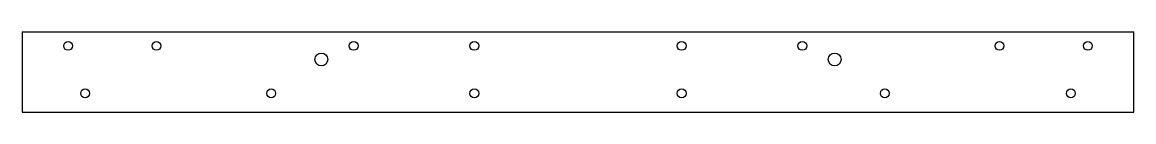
# Model space of a CAD drawing. Header units: millimetres. Extents: x 15 to 3285, y 12 to 250.
import ezdxf

# ---------------------------------------------------------------- set-up
doc = ezdxf.new("R2010")
doc.units = ezdxf.units.MM

msp = doc.modelspace()

# ---------------------------------------------------------------- linework, layer by layer
at = {"color": 7, "linetype": 'Continuous', "lineweight": 25}
for p, q in [((15, 250), (15, 12)), ((15, 250), (3285, 250)), ((3285, 12), (3285, 250)), ((15, 12), (3285, 12))]:
    msp.add_line(p, q, dxfattribs=at)
for centre, radius in [((150, 208), 13), ((410, 208), 13), ((990, 208), 13), ((1345, 208), 13), ((1955, 208), 13), ((2310, 208), 13), ((2890, 208), 13), ((3150, 208), 13), ((895, 168), 19), ((2405, 168), 19), ((200, 68), 13), ((747.5, 68), 13), ((1345, 68), 13), ((1955, 68), 13), ((2552.5, 68), 13), ((3100, 68), 13)]:
    msp.add_circle(centre, radius, dxfattribs=at)

doc.saveas('drawing.dxf')
